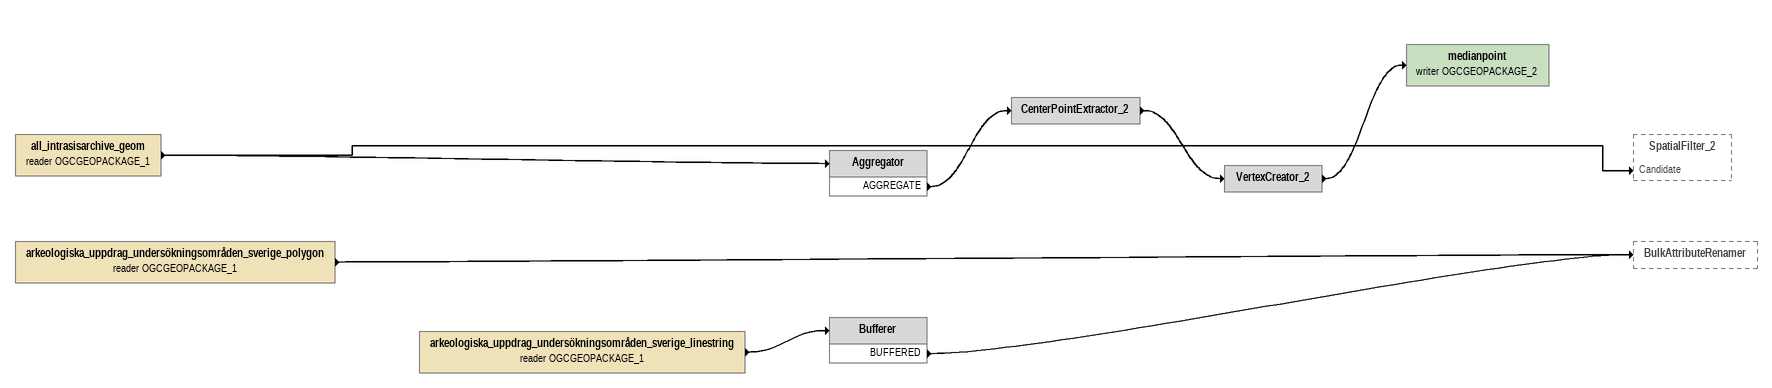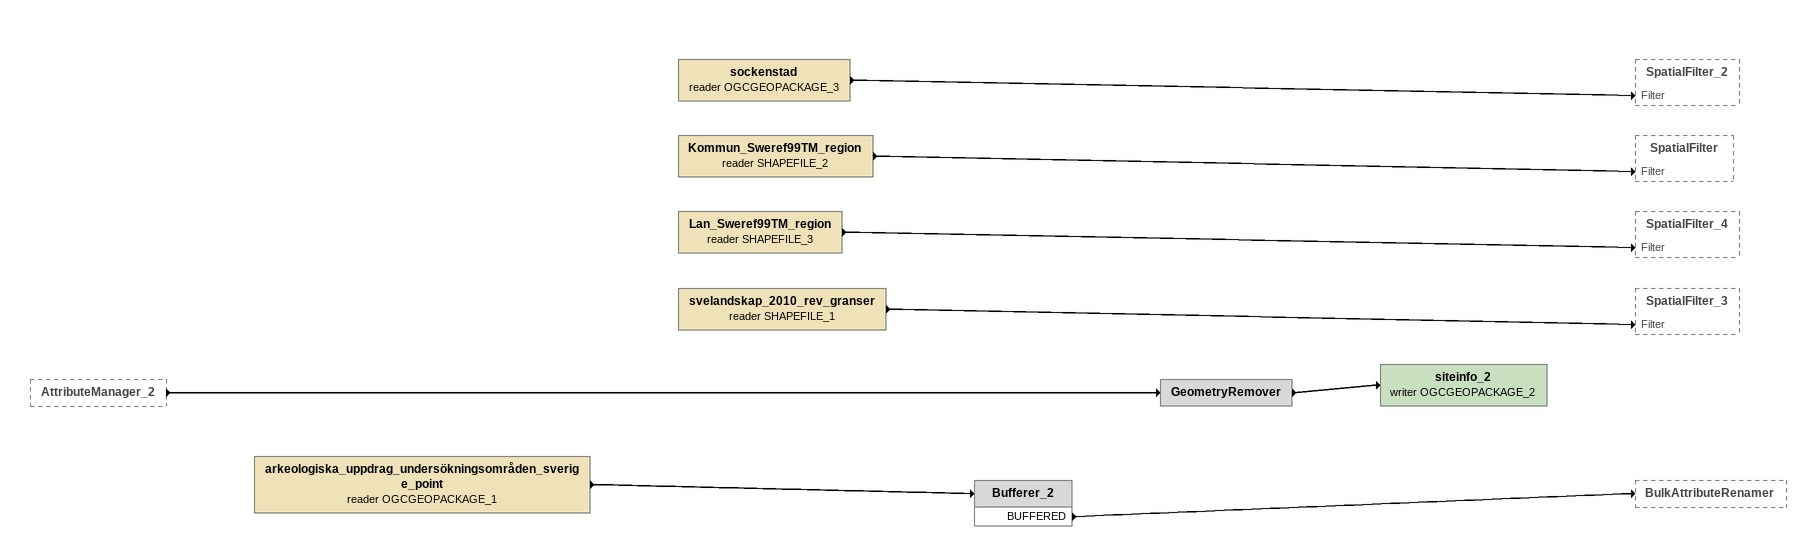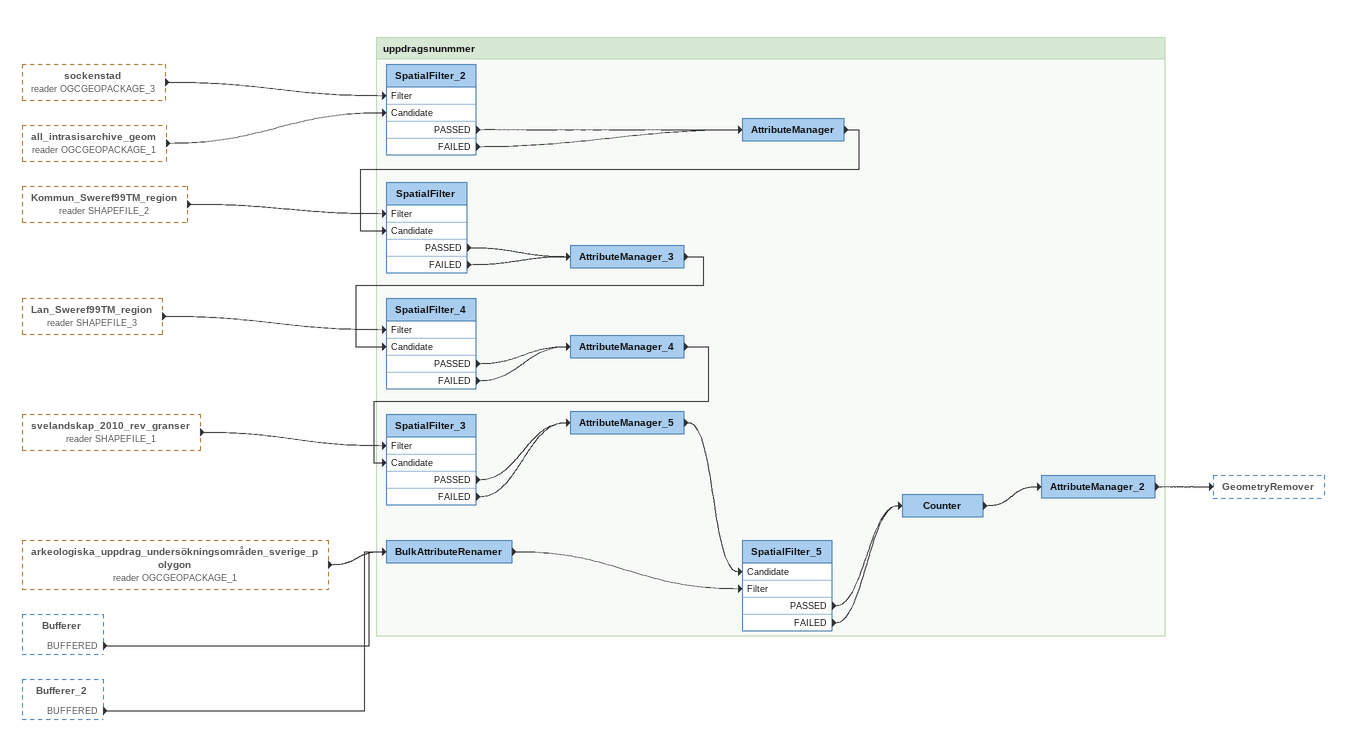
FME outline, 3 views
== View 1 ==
all_intrasisarchive_geom (reader OGCGEOPACKAGE_1)
    -> SpatialFilter_2 [Candidate]
    -> Aggregator
Aggregator
    AGGREGATE -> CenterPointExtractor_2
CenterPointExtractor_2
    -> VertexCreator_2
VertexCreator_2
    -> medianpoint (writer OGCGEOPACKAGE_2)
medianpoint (writer OGCGEOPACKAGE_2)
arkeologiska_uppdrag_undersökningsområden_sverige_polygon (reader OGCGEOPACKAGE_1)
    -> BulkAttributeRenamer
arkeologiska_uppdrag_undersökningsområden_sverige_linestring (reader OGCGEOPACKAGE_1)
    -> Bufferer
Bufferer
    BUFFERED -> BulkAttributeRenamer

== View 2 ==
AttributeManager_2 [outside]
    -> GeometryRemover
arkeologiska_uppdrag_undersökningsområden_sverige_point (reader OGCGEOPACKAGE_1)
    -> Bufferer_2
Bufferer_2
    BUFFERED -> BulkAttributeRenamer
sockenstad (reader OGCGEOPACKAGE_3)
    -> SpatialFilter_2 [Filter]
Kommun_Sweref99TM_region (reader SHAPEFILE_2)
    -> SpatialFilter [Filter]
Lan_Sweref99TM_region (reader SHAPEFILE_3)
    -> SpatialFilter_4 [Filter]
svelandskap_2010_rev_granser (reader SHAPEFILE_1)
    -> SpatialFilter_3 [Filter]
GeometryRemover
    -> siteinfo_2 (writer OGCGEOPACKAGE_2)
siteinfo_2 (writer OGCGEOPACKAGE_2)

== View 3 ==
sockenstad (reader OGCGEOPACKAGE_3) [outside]
    -> SpatialFilter_2 [Filter]
all_intrasisarchive_geom (reader OGCGEOPACKAGE_1) [outside]
    -> SpatialFilter_2 [Candidate]
Kommun_Sweref99TM_region (reader SHAPEFILE_2) [outside]
    -> SpatialFilter [Filter]
Lan_Sweref99TM_region (reader SHAPEFILE_3) [outside]
    -> SpatialFilter_4 [Filter]
svelandskap_2010_rev_granser (reader SHAPEFILE_1) [outside]
    -> SpatialFilter_3 [Filter]
arkeologiska_uppdrag_undersökningsområden_sverige_polygon (reader OGCGEOPACKAGE_1) [outside]
    -> BulkAttributeRenamer
Bufferer [outside]
    BUFFERED -> BulkAttributeRenamer
Bufferer_2 [outside]
    BUFFERED -> BulkAttributeRenamer

Bookmark: uppdragsnunmmer
BulkAttributeRenamer
    -> SpatialFilter_5 [Filter]
SpatialFilter_2
    PASSED -> AttributeManager
    FAILED -> AttributeManager
AttributeManager
    -> SpatialFilter [Candidate]
SpatialFilter
    PASSED -> AttributeManager_3
    FAILED -> AttributeManager_3
AttributeManager_3
    -> SpatialFilter_4 [Candidate]
SpatialFilter_4
    PASSED -> AttributeManager_4
    FAILED -> AttributeManager_4
AttributeManager_4
    -> SpatialFilter_3 [Candidate]
SpatialFilter_3
    PASSED -> AttributeManager_5
    FAILED -> AttributeManager_5
AttributeManager_5
    -> SpatialFilter_5 [Candidate]
SpatialFilter_5
    PASSED -> Counter
    FAILED -> Counter
Counter
    -> AttributeManager_2
AttributeManager_2
    -> GeometryRemover
